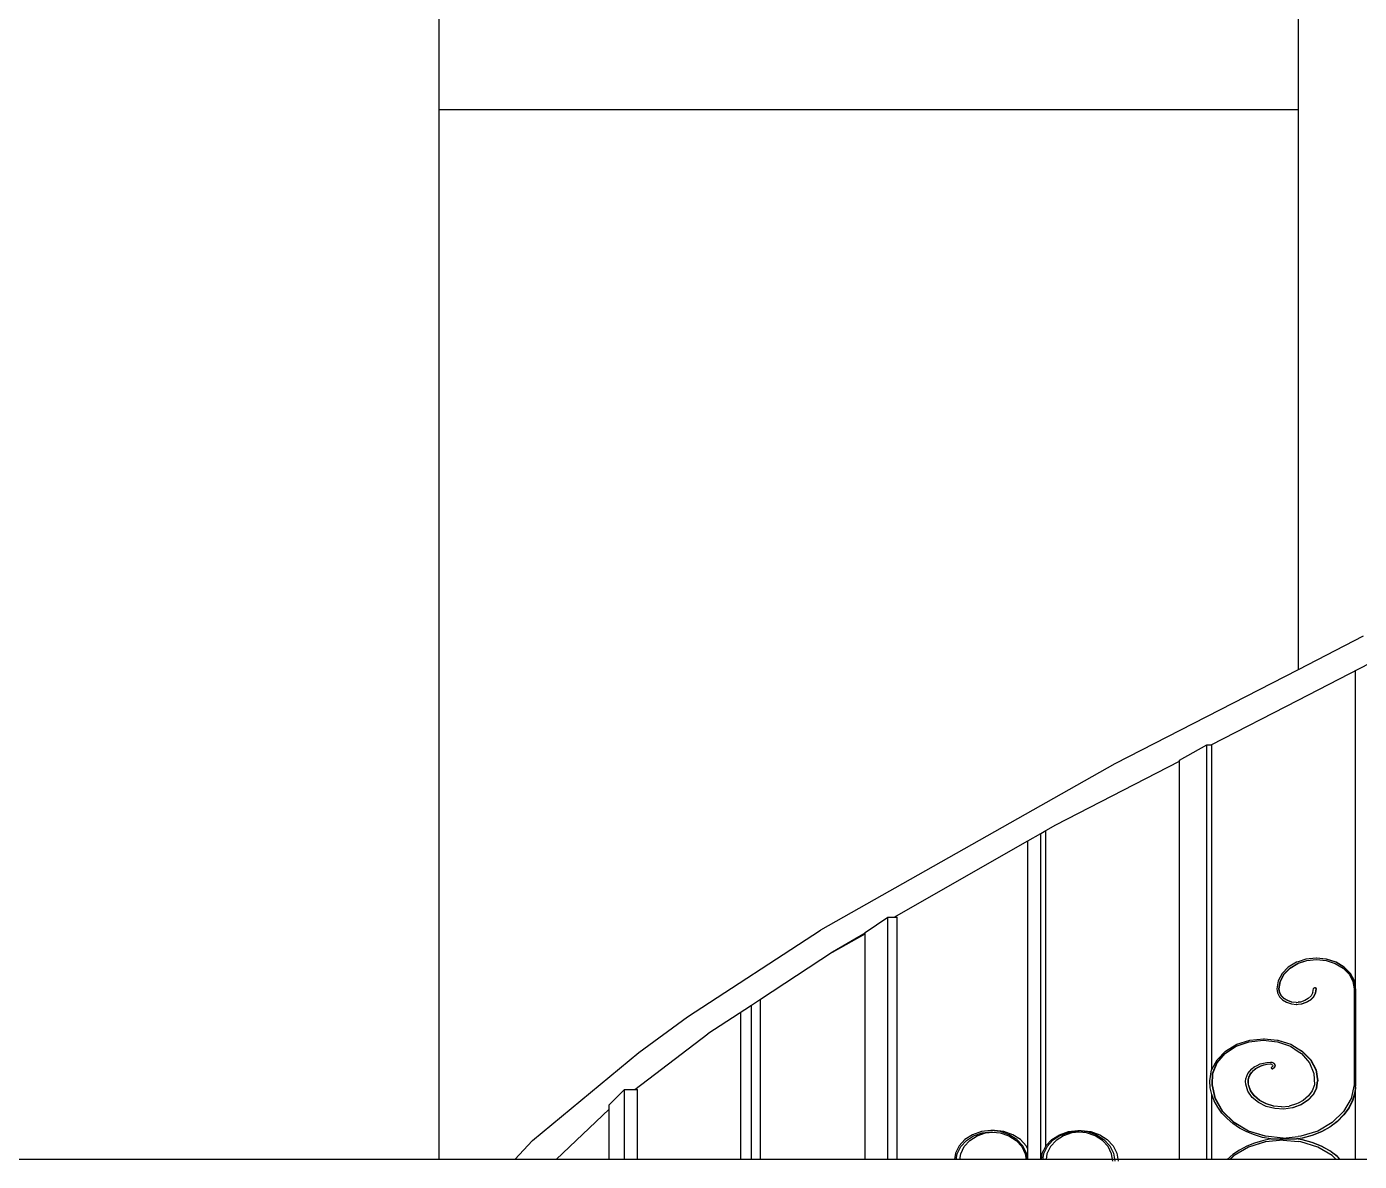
# Model space of a CAD drawing. Header units: millimetres. Extents: x 173236 to 801264, y -94969 to 615039.
# Drawn here: x 395967 to 397120, y -2876 to -1894 of the extents above; entities that cross this region are included whole.
import ezdxf

# ---------------------------------------------------------------- set-up
doc = ezdxf.new("R2010")
doc.units = ezdxf.units.MM
doc.header["$MEASUREMENT"] = 0
for name, color, linetype in [('VOX-A-ELEV-1-NEAR', 130, 'Continuous'), ('VOX-A-ELEV-3', 135, 'Continuous'), ('VOX-A-WALL-PATT', 233, 'Continuous')]:
    doc.layers.add(name, color=color, linetype=linetype)

# ---------------------------------------------------------------- blocks, each defined once
blk = doc.blocks.new('west stsircase')
at = {"layer": 'VOX-A-WALL-PATT'}
for p, q in [((1460754.5, -1484.3), (1460754.5, -1615.7)), ((1460754.5, -1615.7), (1460010.8, -1615.7)), ((1460754.5, -1615.7), (1460754.5, -1773.8)), ((1460754.5, -1773.8), (1460754.5, -2100.2)), ((1460810.7, -2071.3), (1460754.5, -2100.2)), ((1460754.5, -2126.4), (1460816.4, -2094.5)), ((1460754.5, -2100.2), (1460595.9, -2181.6)), ((1460804.1, -2375), (1460804.1, -2100.9)), ((1460679.1, -2165.2), (1460754.5, -2126.4)), ((1460651.9, -2178.4), (1460675.5, -2165.2)), ((1460675.5, -2165.2), (1460679.1, -2165.2)), ((1460675.5, -2523.8), (1460675.5, -2165.2)), ((1460679.1, -2165.2), (1460679.8, -2165.2)), ((1460679.8, -2446.1), (1460679.8, -2165.2)), ((1460544.7, -2234.4), (1460651.9, -2179.2)), ((1460651.9, -2179.2), (1460651.9, -2178.4)), ((1460651.9, -2523.8), (1460651.9, -2179.2)), ((1460595.9, -2181.6), (1460341, -2325.5)), ((1460536, -2239.3), (1460544.7, -2234.4)), ((1460404.7, -2314.4), (1460520.5, -2248.2)), ((1460520.5, -2248.2), (1460531.8, -2241.8)), ((1460520.5, -2515), (1460520.5, -2248.2)), ((1460531.8, -2241.8), (1460536, -2239.3)), ((1460531.8, -2523.8), (1460531.8, -2241.8)), ((1460536, -2512.6), (1460536, -2239.3)), ((1460379.7, -2327.5), (1460399.3, -2314.4)), ((1460399.3, -2314.4), (1460403, -2314.4)), ((1460399.3, -2523.8), (1460399.3, -2314.4)), ((1460403, -2314.4), (1460404.7, -2314.4)), ((1460404.7, -2314.4), (1460407.4, -2314.4)), ((1460407.4, -2523.8), (1460407.4, -2314.4)), ((1460226.1, -2400.4), (1460341, -2325.5)), ((1460379.7, -2328.1), (1460351.5, -2344.7)), ((1460351.5, -2344.7), (1460379.7, -2328.6)), ((1460379.7, -2328.1), (1460379.7, -2327.5)), ((1460379.7, -2328.6), (1460379.7, -2328.1)), ((1460379.7, -2523.8), (1460379.7, -2328.6)), ((1460351.5, -2344.7), (1460289.1, -2385.6)), ((1460754, -2354.3), (1460761.9, -2351.8)), ((1460761.2, -2350.7), (1460754.5, -2352.8)), ((1460754.5, -2354.2), (1460762.1, -2351.8)), ((1460770, -2349.7), (1460761.2, -2350.7)), ((1460761.9, -2351.8), (1460762.1, -2351.8)), ((1460762.1, -2351.8), (1460770.3, -2350.9)), ((1460770.3, -2349.7), (1460770, -2349.7)), ((1460778.8, -2350.7), (1460770.3, -2349.7)), ((1460770.3, -2350.9), (1460778.7, -2351.8)), ((1460778.7, -2351.8), (1460786.6, -2354.3)), ((1460787.1, -2353.3), (1460778.8, -2350.7)), ((1460779.1, -2350.7), (1460778.8, -2350.7)), ((1460787.3, -2353.3), (1460779.1, -2350.7)), ((1460740.5, -2363.1), (1460737.1, -2369.5)), ((1460738.8, -2369.8), (1460742.1, -2363.7)), ((1460739.1, -2369.8), (1460742.3, -2363.7)), ((1460745.9, -2357.5), (1460740.5, -2363.1)), ((1460742.1, -2363.7), (1460747.3, -2358.4)), ((1460742.3, -2363.7), (1460747.5, -2358.4)), ((1460753, -2353.3), (1460745.9, -2357.5)), ((1460747.3, -2358.4), (1460754, -2354.3)), ((1460747.5, -2358.4), (1460754.2, -2354.3)), ((1460754.5, -2352.8), (1460753, -2353.3)), ((1460754.2, -2354.3), (1460754.5, -2354.2)), ((1460786.6, -2354.3), (1460793.3, -2358.4)), ((1460794.1, -2357.5), (1460787.1, -2353.3)), ((1460794.3, -2357.5), (1460787.3, -2353.3)), ((1460793.3, -2358.4), (1460798.5, -2363.7)), ((1460799.5, -2363.1), (1460794.1, -2357.5)), ((1460799.8, -2363.1), (1460794.3, -2357.5)), ((1460798.5, -2363.7), (1460801.8, -2369.8)), ((1460802.9, -2369.5), (1460799.5, -2363.1)), ((1460803.2, -2369.5), (1460799.8, -2363.1)), ((1460737.1, -2369.5), (1460735.9, -2376.4)), ((1460737.7, -2376.4), (1460738.8, -2369.8)), ((1460738, -2376.4), (1460739.1, -2369.8)), ((1460767.9, -2375.7), (1460767.8, -2375.9)), ((1460768.2, -2375.6), (1460767.9, -2375.7)), ((1460768.5, -2375.5), (1460768.2, -2375.6)), ((1460768.8, -2375.4), (1460768.5, -2375.5)), ((1460769, -2375.4), (1460768.8, -2375.4)), ((1460769.1, -2375.5), (1460769, -2375.4)), ((1460769.4, -2375.6), (1460769.1, -2375.5)), ((1460769.4, -2375.5), (1460769.1, -2375.5)), ((1460769.6, -2375.6), (1460769.4, -2375.5)), ((1460769.7, -2375.7), (1460769.4, -2375.6)), ((1460769.9, -2375.7), (1460769.6, -2375.6)), ((1460769.9, -2375.9), (1460769.7, -2375.7)), ((1460770.1, -2375.9), (1460769.9, -2375.7)), ((1460801.8, -2369.8), (1460802.9, -2376.4)), ((1460804.1, -2376.4), (1460802.9, -2369.5)), ((1460804.1, -2375), (1460803.2, -2369.5)), ((1460804.1, -2376.4), (1460804.1, -2375)), ((1460289.1, -2385.6), (1460281.4, -2390.6)), ((1460289.1, -2523.8), (1460289.1, -2385.6)), ((1460735.9, -2376.4), (1460736.5, -2379.8)), ((1460736.5, -2379.8), (1460738.2, -2383.1)), ((1460738, -2376.4), (1460737.7, -2376.4)), ((1460738.2, -2379.4), (1460737.7, -2376.4)), ((1460738.5, -2379.4), (1460738, -2376.4)), ((1460739.7, -2382.2), (1460738.2, -2379.4)), ((1460738.2, -2383.1), (1460740.9, -2385.8)), ((1460740, -2382.2), (1460738.5, -2379.4)), ((1460742.1, -2384.7), (1460739.7, -2382.2)), ((1460742.3, -2384.7), (1460740, -2382.2)), ((1460740.9, -2385.8), (1460744.5, -2387.9)), ((1460745.2, -2386.5), (1460742.1, -2384.7)), ((1460745.4, -2386.5), (1460742.3, -2384.7)), ((1460748.8, -2387.7), (1460745.2, -2386.5)), ((1460749, -2387.7), (1460745.4, -2386.5)), ((1460760.1, -2386.5), (1460756.5, -2387.7)), ((1460763.2, -2384.7), (1460760.1, -2386.5)), ((1460761.5, -2387.9), (1460765, -2385.8)), ((1460761.7, -2387.9), (1460765.3, -2385.8)), ((1460765.6, -2382.2), (1460763.2, -2384.7)), ((1460765, -2385.8), (1460767.7, -2383.1)), ((1460765.3, -2385.8), (1460768, -2383.1)), ((1460767.1, -2379.4), (1460765.6, -2382.2)), ((1460767.1, -2379.4), (1460767.6, -2376.1)), ((1460767.8, -2375.9), (1460767.6, -2376.1)), ((1460767.7, -2383.1), (1460769.4, -2379.8)), ((1460768, -2383.1), (1460769.7, -2379.8)), ((1460769.4, -2379.8), (1460770, -2376.4)), ((1460769.7, -2379.8), (1460770.3, -2376.4)), ((1460770, -2376.1), (1460769.9, -2375.9)), ((1460770, -2376.4), (1460770, -2376.1)), ((1460770.3, -2376.4), (1460770, -2376.4)), ((1460770.2, -2376.1), (1460770.1, -2375.9)), ((1460770.3, -2376.4), (1460770.2, -2376.1)), ((1460802.9, -2376.4), (1460802.9, -2459.2)), ((1460804.1, -2376.4), (1460804.1, -2458.8)), ((1460281.4, -2390.6), (1460243.7, -2415.3)), ((1460272.2, -2523.8), (1460272.2, -2396.6)), ((1460281.4, -2523.8), (1460281.4, -2390.6)), ((1460744.5, -2387.9), (1460748.6, -2389.3)), ((1460748.6, -2389.3), (1460753, -2389.7)), ((1460749, -2387.7), (1460748.8, -2387.7)), ((1460752.7, -2388.1), (1460749, -2387.7)), ((1460752.7, -2388.1), (1460754.5, -2387.9)), ((1460753.2, -2389.7), (1460753, -2389.7)), ((1460753.2, -2389.7), (1460754.5, -2389.6)), ((1460756.5, -2387.7), (1460754.5, -2387.9)), ((1460754.5, -2389.6), (1460757.4, -2389.3)), ((1460757.4, -2389.3), (1460761.5, -2387.9)), ((1460757.4, -2389.3), (1460757.6, -2389.3)), ((1460757.6, -2389.3), (1460761.7, -2387.9)), ((1460184, -2431.4), (1460226.1, -2400.4)), ((1460180.4, -2463.5), (1460243.7, -2415.3)), ((1460701.3, -2424.3), (1460712.6, -2420.7)), ((1460712.1, -2422), (1460724.2, -2420.7)), ((1460712.6, -2420.7), (1460724.7, -2419.4)), ((1460724.2, -2420.7), (1460736.5, -2422)), ((1460724.9, -2419.4), (1460724.7, -2419.4)), ((1460724.9, -2419.4), (1460736.7, -2420.7)), ((1460736.7, -2420.7), (1460748, -2424.3)), ((1460736.7, -2420.7), (1460737, -2420.7)), ((1460737, -2420.7), (1460748.2, -2424.3)), ((1460091.8, -2507.5), (1460184, -2431.4)), ((1460684.1, -2440.3), (1460691.1, -2432.2)), ((1460684.3, -2437.7), (1460691.7, -2430.1)), ((1460684.4, -2440.3), (1460691.3, -2432.2)), ((1460691.1, -2432.2), (1460700.6, -2426)), ((1460691.3, -2432.2), (1460700.8, -2426)), ((1460691.7, -2430.1), (1460701.3, -2424.3)), ((1460700.6, -2426), (1460711.9, -2422)), ((1460700.8, -2426), (1460712.1, -2422)), ((1460711.9, -2422), (1460712.1, -2422)), ((1460736.5, -2422), (1460747.8, -2426)), ((1460747.8, -2426), (1460754.5, -2430.4)), ((1460748, -2424.3), (1460757.7, -2430.1)), ((1460748.2, -2424.3), (1460754.5, -2428.1)), ((1460754.5, -2428.1), (1460757.9, -2430.1)), ((1460754.5, -2430.4), (1460757.3, -2432.2)), ((1460757.3, -2432.2), (1460764.2, -2440.3)), ((1460757.7, -2430.1), (1460765.1, -2437.7)), ((1460757.9, -2430.1), (1460765.3, -2437.7)), ((1460679.8, -2446.1), (1460684.3, -2437.7)), ((1460680.3, -2449.5), (1460684.1, -2440.3)), ((1460680.6, -2449.5), (1460684.4, -2440.3)), ((1460714.3, -2445.6), (1460716.4, -2443.9)), ((1460716.4, -2443.9), (1460718.9, -2442.5)), ((1460717.6, -2445.3), (1460719.8, -2444)), ((1460717.8, -2445.3), (1460720, -2444)), ((1460718.9, -2442.5), (1460721.5, -2441.3)), ((1460719.8, -2444), (1460722.2, -2442.9)), ((1460720, -2444), (1460722.4, -2442.9)), ((1460721.5, -2441.3), (1460724.4, -2440.5)), ((1460722.2, -2442.9), (1460724.8, -2442)), ((1460722.4, -2442.9), (1460725, -2442)), ((1460724.4, -2440.5), (1460727.4, -2439.9)), ((1460724.8, -2442), (1460727.5, -2441.5)), ((1460725, -2442), (1460727.7, -2441.5)), ((1460727.4, -2439.9), (1460730.4, -2439.7)), ((1460727.5, -2441.5), (1460727.7, -2441.5)), ((1460727.7, -2441.5), (1460730.3, -2441.2)), ((1460730.3, -2441.2), (1460730.8, -2441.3)), ((1460730.5, -2439.7), (1460730.4, -2439.7)), ((1460730.5, -2439.7), (1460730.7, -2439.7)), ((1460730.7, -2439.7), (1460731.4, -2439.8)), ((1460730.8, -2441.3), (1460731.3, -2441.4)), ((1460731.3, -2444.3), (1460731.2, -2444.5)), ((1460731.2, -2444.5), (1460731.2, -2444.7)), ((1460731.2, -2444.7), (1460731.2, -2444.9)), ((1460731.2, -2444.9), (1460731.3, -2445)), ((1460731.3, -2441.4), (1460731.8, -2441.7)), ((1460731.4, -2444.2), (1460731.3, -2444.3)), ((1460731.3, -2445), (1460731.5, -2445.2)), ((1460731.4, -2439.8), (1460732.4, -2440.1)), ((1460731.4, -2439.8), (1460731.7, -2439.8)), ((1460731.6, -2444), (1460731.4, -2444.2)), ((1460731.9, -2444), (1460731.6, -2444)), ((1460731.7, -2439.8), (1460732.6, -2440.1)), ((1460731.8, -2441.7), (1460732.1, -2442)), ((1460732.2, -2443.6), (1460731.9, -2444)), ((1460732.1, -2442), (1460732.3, -2442.4)), ((1460732.4, -2443.2), (1460732.2, -2443.6)), ((1460732.3, -2442.4), (1460732.4, -2442.8)), ((1460732.4, -2440.1), (1460733.2, -2440.6)), ((1460732.4, -2442.8), (1460732.4, -2443.2)), ((1460733.2, -2444.9), (1460732.4, -2445.4)), ((1460732.6, -2440.1), (1460733.4, -2440.6)), ((1460733.4, -2444.9), (1460732.6, -2445.4)), ((1460733.2, -2440.6), (1460733.8, -2441.2)), ((1460733.8, -2444.3), (1460733.2, -2444.9)), ((1460733.4, -2440.6), (1460734, -2441.2)), ((1460734, -2444.3), (1460733.4, -2444.9)), ((1460733.8, -2441.2), (1460734.2, -2441.9)), ((1460734.2, -2443.5), (1460733.8, -2444.3)), ((1460734, -2441.2), (1460734.4, -2441.9)), ((1460734.4, -2443.5), (1460734, -2444.3)), ((1460734.2, -2441.9), (1460734.3, -2442.7)), ((1460734.3, -2442.7), (1460734.2, -2443.5)), ((1460734.4, -2441.9), (1460734.5, -2442.7)), ((1460734.5, -2442.7), (1460734.4, -2443.5)), ((1460764.2, -2440.3), (1460768.1, -2449.5)), ((1460765.1, -2437.7), (1460769.7, -2446.5)), ((1460765.3, -2437.7), (1460770, -2446.5)), ((1460678, -2455.9), (1460679.6, -2446.5)), ((1460678.4, -2461.8), (1460678, -2455.9)), ((1460679.6, -2446.5), (1460679.8, -2446.1)), ((1460679.9, -2459.2), (1460680.3, -2449.5)), ((1460680.2, -2459.2), (1460680.6, -2449.5)), ((1460708.9, -2456.5), (1460709.2, -2454.2)), ((1460709.1, -2458.9), (1460708.9, -2456.5)), ((1460709.2, -2454.2), (1460709.9, -2451.8)), ((1460709.9, -2451.8), (1460711, -2449.6)), ((1460711, -2449.6), (1460712.5, -2447.5)), ((1460711.1, -2457.1), (1460711.3, -2454.9)), ((1460711.3, -2454.9), (1460711.8, -2452.7)), ((1460711.4, -2457.1), (1460711.5, -2454.9)), ((1460711.5, -2454.9), (1460712.1, -2452.7)), ((1460711.8, -2452.7), (1460712.7, -2450.7)), ((1460712.1, -2452.7), (1460713, -2450.7)), ((1460712.5, -2447.5), (1460714.3, -2445.6)), ((1460712.7, -2450.7), (1460714, -2448.7)), ((1460713, -2450.7), (1460714.3, -2448.7)), ((1460714, -2448.7), (1460715.7, -2446.9)), ((1460714.3, -2448.7), (1460715.9, -2446.9)), ((1460715.7, -2446.9), (1460717.6, -2445.3)), ((1460715.9, -2446.9), (1460717.8, -2445.3)), ((1460731.5, -2445.2), (1460731.7, -2445.3)), ((1460731.7, -2445.3), (1460731.9, -2445.4)), ((1460731.9, -2445.4), (1460732.1, -2445.4)), ((1460732.1, -2445.4), (1460732.2, -2445.4)), ((1460732.2, -2445.4), (1460732.4, -2445.4)), ((1460732.2, -2445.4), (1460732.4, -2445.4)), ((1460732.4, -2445.4), (1460732.6, -2445.4)), ((1460732.6, -2445.4), (1460732.4, -2445.4)), ((1460768.1, -2449.5), (1460768.5, -2459.2)), ((1460769.7, -2446.5), (1460771.3, -2455.9)), ((1460770, -2446.5), (1460771.6, -2455.9)), ((1460770.3, -2462), (1460771.3, -2455.9)), ((1460770.6, -2462), (1460771.6, -2455.9)), ((1460771.6, -2455.9), (1460771.3, -2455.9)), ((1460158.2, -2476.6), (1460171.6, -2463.5)), ((1460171.6, -2463.5), (1460176.3, -2463.5)), ((1460171.6, -2523.8), (1460171.6, -2463.5)), ((1460176.3, -2463.5), (1460180.4, -2463.5)), ((1460180.4, -2463.5), (1460182.6, -2463.5)), ((1460182.6, -2523.8), (1460182.6, -2463.5)), ((1460679.7, -2467.6), (1460678.4, -2461.8)), ((1460679.8, -2467.8), (1460679.7, -2467.6)), ((1460679.8, -2523.8), (1460679.8, -2467.8)), ((1460681.9, -2473.2), (1460679.8, -2467.8)), ((1460680.2, -2459.2), (1460679.9, -2459.2)), ((1460682.6, -2471.3), (1460679.9, -2459.2)), ((1460682.8, -2471.3), (1460680.2, -2459.2)), ((1460711, -2464.9), (1460709.1, -2458.9)), ((1460714.8, -2470.2), (1460711, -2464.9)), ((1460711.4, -2459.2), (1460711.1, -2457.1)), ((1460711.6, -2459.2), (1460711.4, -2457.1)), ((1460711.6, -2459.2), (1460711.4, -2459.2)), ((1460713.2, -2464.4), (1460711.4, -2459.2)), ((1460713.4, -2464.4), (1460711.6, -2459.2)), ((1460716.5, -2469), (1460713.2, -2464.4)), ((1460716.8, -2469), (1460713.4, -2464.4)), ((1460767.5, -2467.7), (1460762.8, -2472.7)), ((1460767.7, -2467.7), (1460763.1, -2472.7)), ((1460766.6, -2464.4), (1460763.3, -2469)), ((1460768.5, -2459.2), (1460766.6, -2464.4)), ((1460770.3, -2462), (1460767.5, -2467.7)), ((1460770.6, -2462), (1460767.7, -2467.7)), ((1460802.9, -2459.2), (1460800.2, -2471.3)), ((1460803.4, -2465.8), (1460801.5, -2472.7)), ((1460803.7, -2465.8), (1460801.7, -2472.7)), ((1460804.1, -2458.8), (1460803.4, -2465.8)), ((1460804.1, -2461.2), (1460803.7, -2465.8)), ((1460804.1, -2461.2), (1460804.1, -2458.8)), ((1460804.1, -2523.8), (1460804.1, -2461.2)), ((1460158.2, -2480.5), (1460158.2, -2476.6)), ((1460684.8, -2478.6), (1460681.9, -2473.2)), ((1460689, -2482.5), (1460682.6, -2471.3)), ((1460689.2, -2482.5), (1460682.8, -2471.3)), ((1460688.5, -2483.8), (1460684.8, -2478.6)), ((1460720.1, -2474.7), (1460714.8, -2470.2)), ((1460721.1, -2472.9), (1460716.5, -2469)), ((1460721.4, -2472.9), (1460716.8, -2469)), ((1460726.7, -2478), (1460720.1, -2474.7)), ((1460726.8, -2475.9), (1460721.1, -2472.9)), ((1460727, -2475.9), (1460721.4, -2472.9)), ((1460734.2, -2479.9), (1460726.7, -2478)), ((1460733.2, -2477.7), (1460726.8, -2475.9)), ((1460733.4, -2477.7), (1460727, -2475.9)), ((1460733.4, -2477.7), (1460733.2, -2477.7)), ((1460739.9, -2478.3), (1460733.4, -2477.7)), ((1460739.9, -2478.3), (1460746.7, -2477.7)), ((1460749.7, -2479.2), (1460742.2, -2480.3)), ((1460753, -2475.9), (1460746.7, -2477.7)), ((1460756.8, -2476.6), (1460749.7, -2479.2)), ((1460749.9, -2479.2), (1460749.7, -2479.2)), ((1460754.5, -2477.5), (1460749.9, -2479.2)), ((1460754.5, -2475.1), (1460753, -2475.9)), ((1460758.7, -2472.9), (1460754.5, -2475.1)), ((1460757, -2476.6), (1460754.5, -2477.5)), ((1460762.8, -2472.7), (1460756.8, -2476.6)), ((1460763.1, -2472.7), (1460757, -2476.6)), ((1460763.3, -2469), (1460758.7, -2472.9)), ((1460800.2, -2471.3), (1460793.8, -2482.5)), ((1460798.2, -2479.3), (1460793.8, -2485.4)), ((1460798.5, -2479.3), (1460794, -2485.4)), ((1460801.5, -2472.7), (1460798.2, -2479.3)), ((1460801.7, -2472.7), (1460798.5, -2479.3)), ((1460158.2, -2480.5), (1460112.3, -2523.8)), ((1460158.2, -2523.8), (1460158.2, -2480.5)), ((1460692.9, -2488.5), (1460688.5, -2483.8)), ((1460698.8, -2492), (1460689, -2482.5)), ((1460699, -2492), (1460689.2, -2482.5)), ((1460698, -2492.8), (1460692.9, -2488.5)), ((1460742, -2480.3), (1460734.2, -2479.9)), ((1460742.2, -2480.3), (1460742, -2480.3)), ((1460788.3, -2491), (1460781.8, -2495.9)), ((1460788.5, -2491), (1460782, -2495.9)), ((1460793.8, -2482.5), (1460784, -2492)), ((1460793.8, -2485.4), (1460788.3, -2491)), ((1460794, -2485.4), (1460788.5, -2491)), ((1460472.7, -2502.5), (1460466.1, -2506.7)), ((1460480.3, -2499.8), (1460472.7, -2502.5)), ((1460473.6, -2503.5), (1460481, -2500.9)), ((1460476.6, -2503.5), (1460483.9, -2500.9)), ((1460488.6, -2498.9), (1460480.3, -2499.8)), ((1460481, -2500.9), (1460488.8, -2500)), ((1460483.9, -2500.9), (1460490.3, -2500.2)), ((1460491.6, -2498.9), (1460488.6, -2498.9)), ((1460496.8, -2499.8), (1460488.6, -2498.9)), ((1460488.8, -2500), (1460490.3, -2500.2)), ((1460490.3, -2500.2), (1460496.7, -2500.9)), ((1460499.8, -2499.8), (1460491.6, -2498.9)), ((1460496.7, -2500.9), (1460504.1, -2503.5)), ((1460504.5, -2502.5), (1460496.8, -2499.8)), ((1460507.5, -2502.5), (1460499.8, -2499.8)), ((1460511.1, -2506.7), (1460504.5, -2502.5)), ((1460514.1, -2506.7), (1460507.5, -2502.5)), ((1460541.3, -2506.7), (1460547.9, -2502.5)), ((1460547.9, -2502.5), (1460555.6, -2499.8)), ((1460555.7, -2500.9), (1460548.3, -2503.5)), ((1460558.6, -2500.9), (1460551.3, -2503.5)), ((1460555.6, -2499.8), (1460563.8, -2498.9)), ((1460563.6, -2500), (1460555.7, -2500.9)), ((1460565, -2500.2), (1460558.6, -2500.9)), ((1460565, -2500.2), (1460563.6, -2500)), ((1460563.8, -2498.9), (1460572.1, -2499.8)), ((1460563.8, -2498.9), (1460566.8, -2498.9)), ((1460571.4, -2500.9), (1460565, -2500.2)), ((1460566.8, -2498.9), (1460575, -2499.8)), ((1460578.8, -2503.5), (1460571.4, -2500.9)), ((1460572.1, -2499.8), (1460579.8, -2502.5)), ((1460575, -2499.8), (1460582.7, -2502.5)), ((1460579.8, -2502.5), (1460586.4, -2506.7)), ((1460582.7, -2502.5), (1460589.3, -2506.7)), ((1460703.8, -2496.7), (1460698, -2492.8)), ((1460711.4, -2499.3), (1460698.8, -2492)), ((1460711.6, -2499.3), (1460699, -2492)), ((1460710, -2500), (1460703.8, -2496.7)), ((1460716.6, -2502.7), (1460710, -2500)), ((1460725.9, -2503.8), (1460711.4, -2499.3)), ((1460726.1, -2503.8), (1460711.6, -2499.3)), ((1460723.7, -2504.8), (1460716.6, -2502.7)), ((1460771.4, -2499.3), (1460756.9, -2503.8)), ((1460774.4, -2500), (1460766.4, -2503.2)), ((1460774.7, -2500), (1460766.6, -2503.2)), ((1460784, -2492), (1460771.4, -2499.3)), ((1460781.8, -2495.9), (1460774.4, -2500)), ((1460782, -2495.9), (1460774.7, -2500)), ((1460091.8, -2507.5), (1460076.7, -2523.8)), ((1460461, -2512.2), (1460457.8, -2518.6)), ((1460459.4, -2518.9), (1460462.4, -2512.8)), ((1460466.1, -2506.7), (1460461, -2512.2)), ((1460462.4, -2512.8), (1460467.3, -2507.5)), ((1460462.4, -2518.9), (1460465.4, -2512.8)), ((1460465.4, -2512.8), (1460470.3, -2507.5)), ((1460467.3, -2507.5), (1460473.6, -2503.5)), ((1460470.3, -2507.5), (1460476.6, -2503.5)), ((1460504.1, -2503.5), (1460510.4, -2507.5)), ((1460510.4, -2507.5), (1460515.3, -2512.8)), ((1460516.2, -2512.2), (1460511.1, -2506.7)), ((1460519.2, -2512.2), (1460514.1, -2506.7)), ((1460515.3, -2512.8), (1460518.3, -2518.9)), ((1460519.4, -2518.6), (1460516.2, -2512.2)), ((1460520.5, -2515), (1460519.2, -2512.2)), ((1460533, -2518.6), (1460536, -2512.6)), ((1460537.2, -2512.8), (1460534.1, -2518.9)), ((1460536, -2512.6), (1460536.2, -2512.2)), ((1460536.2, -2512.2), (1460541.3, -2506.7)), ((1460540.1, -2512.8), (1460537.1, -2518.9)), ((1460542, -2507.5), (1460537.2, -2512.8)), ((1460545, -2507.5), (1460540.1, -2512.8)), ((1460548.3, -2503.5), (1460542, -2507.5)), ((1460551.3, -2503.5), (1460545, -2507.5)), ((1460585.1, -2507.5), (1460578.8, -2503.5)), ((1460590, -2512.8), (1460585.1, -2507.5)), ((1460586.4, -2506.7), (1460591.4, -2512.2)), ((1460589.3, -2506.7), (1460594.4, -2512.2)), ((1460593, -2518.9), (1460590, -2512.8)), ((1460591.4, -2512.2), (1460594.6, -2518.6)), ((1460594.4, -2512.2), (1460597.6, -2518.6)), ((1460711.4, -2513.2), (1460698.8, -2520.5)), ((1460711.6, -2513.2), (1460699, -2520.5)), ((1460710, -2512.5), (1460703.8, -2515.8)), ((1460716.6, -2509.8), (1460710, -2512.5)), ((1460725.9, -2508.6), (1460711.4, -2513.2)), ((1460726.1, -2508.6), (1460711.6, -2513.2)), ((1460723.7, -2507.7), (1460716.6, -2509.8)), ((1460730.9, -2506.2), (1460723.7, -2504.8)), ((1460730.9, -2506.2), (1460723.7, -2507.7)), ((1460726.1, -2503.8), (1460725.9, -2503.8)), ((1460726.1, -2508.6), (1460725.9, -2508.6)), ((1460741.4, -2505.4), (1460726.1, -2503.8)), ((1460741.4, -2507.1), (1460726.1, -2508.6)), ((1460730.9, -2506.2), (1460753, -2506.2)), ((1460741.4, -2505.4), (1460754.5, -2504.1)), ((1460741.4, -2507.1), (1460754.5, -2508.4)), ((1460754.5, -2506), (1460753, -2506.2)), ((1460754.5, -2506.4), (1460753, -2506.2)), ((1460756.9, -2503.8), (1460754.5, -2504.1)), ((1460757.8, -2505.5), (1460754.5, -2506)), ((1460754.5, -2506), (1460754.5, -2506.4)), ((1460757.8, -2506.9), (1460754.5, -2506.4)), ((1460756.9, -2508.6), (1460754.5, -2508.4)), ((1460771.4, -2513.2), (1460756.9, -2508.6)), ((1460766.4, -2503.2), (1460757.8, -2505.5)), ((1460758.1, -2505.5), (1460757.8, -2505.5)), ((1460766.4, -2509.2), (1460757.8, -2506.9)), ((1460758.1, -2506.9), (1460757.8, -2506.9)), ((1460766.6, -2503.2), (1460758.1, -2505.5)), ((1460766.6, -2509.2), (1460758.1, -2506.9)), ((1460774.4, -2512.4), (1460766.4, -2509.2)), ((1460774.7, -2512.4), (1460766.6, -2509.2)), ((1460784, -2520.5), (1460771.4, -2513.2)), ((1460781.8, -2516.5), (1460774.4, -2512.4)), ((1460782, -2516.5), (1460774.7, -2512.4)), ((1460457.8, -2518.6), (1460457, -2523.8)), ((1460458.6, -2523.8), (1460459.4, -2518.9)), ((1460461.6, -2523.8), (1460462.4, -2518.9)), ((1460518.3, -2518.9), (1460519.1, -2523.8)), ((1460520.2, -2523.8), (1460519.4, -2518.6)), ((1460520.5, -2523.8), (1460520.5, -2515)), ((1460532.2, -2523.8), (1460533, -2518.6)), ((1460534.1, -2518.9), (1460533.3, -2523.8)), ((1460537.1, -2518.9), (1460536.3, -2523.8)), ((1460594, -2525.5), (1460593, -2518.9)), ((1460594.6, -2518.6), (1460595.7, -2525.5)), ((1460597.6, -2518.6), (1460598.7, -2525.5)), ((1460698, -2519.6), (1460692.9, -2524)), ((1460698.8, -2520.5), (1460695.4, -2523.8)), ((1460699, -2520.5), (1460695.6, -2523.8)), ((1460703.8, -2515.8), (1460698, -2519.6)), ((1460788.3, -2521.4), (1460781.8, -2516.5)), ((1460788.5, -2521.4), (1460782, -2516.5)), ((1460787.4, -2523.8), (1460784, -2520.5)), ((1460790.6, -2523.8), (1460788.3, -2521.4)), ((1460790.9, -2523.8), (1460788.5, -2521.4))]:
    blk.add_line(p, q, dxfattribs=at)

msp = doc.modelspace()

# ---------------------------------------------------------------- linework, layer by layer
at = {"layer": 'VOX-A-ELEV-3'}
for p, q in [((396323.3, -1873.8), (396323.3, -2873.8)), ((403458.4, -2873.8), (389118.7, -2873.8))]:
    msp.add_line(p, q, dxfattribs=at)

# ---------------------------------------------------------------- block references
at = {"layer": 'VOX-A-ELEV-1-NEAR'}
msp.add_blockref('west stsircase', (-1063687.5, -350), dxfattribs=at)

doc.saveas('drawing.dxf')
